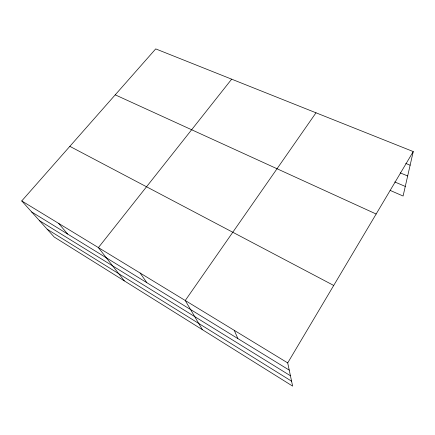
<?xml version="1.0" encoding="UTF-8"?>
<svg xmlns="http://www.w3.org/2000/svg" width="435" height="435" viewBox="0 0 435 435"><rect width="100%" height="100%" fill="white"/><g stroke="black" fill="none" stroke-linecap="round" stroke-linejoin="round"><path stroke-width="0.65" d="M413.25 151.57L287.709 362.904L292.624 386.106L54.206 237.037L21.75 200.926L155.719 48.894L413.25 151.57L403.087 196.022L390.113 190.389M316 112.801L185.25 300.503L202.395 329.687M231.659 79.175L98.402 247.607L124.334 280.885M405.768 163.435L410.129 165.224M400.222 172.869L407.671 175.979M394.768 181.95L405.279 186.436M115.226 94.846L376.155 214.015M69.845 146.35L333.716 285.458M21.75 200.926L287.709 362.904M31.657 211.948L289.242 370.125M39.503 220.675L290.433 375.758M47.159 229.196L291.58 381.18M58.627 223.389L67.648 234.046M140.108 273.011L146.851 282.685M234.28 330.361L237.858 338.571"/></g></svg>
